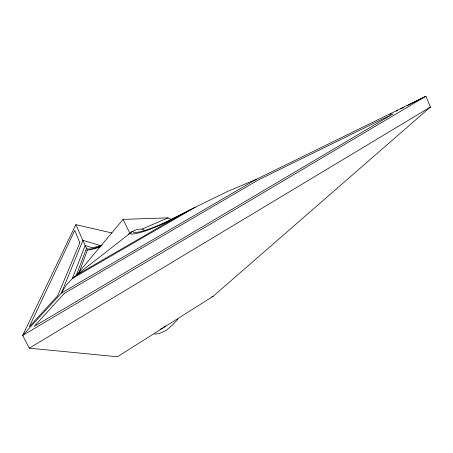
<?xml version="1.0" encoding="UTF-8"?>
<svg xmlns="http://www.w3.org/2000/svg" width="453" height="453" viewBox="0 0 453 453"><rect width="100%" height="100%" fill="white"/><g stroke="black" fill="none" stroke-linecap="round" stroke-linejoin="round"><path stroke-width="0.68" d="M79.218 272.162L87.327 250.209L86.755 250.016A39.417 6.127 -26 0 0 100.838 246.67M253.873 180.515L425.95 96.234L430.35 107.078L213.12 296.302L117.429 356.766L29.286 348.159L22.65 335.458L61.342 293.108L66.189 285.18L72.344 278.487L76.387 275.152L86.478 248.357L75.844 224.637L111.987 232.989M75.844 224.637L22.65 335.458L425.95 96.234L406.987 105.787M101.274 245.809L82.91 240.339L61.342 293.108L256.392 179.246L227.151 191.613L195.266 207.225L175.815 217.559L76.387 275.152L123.086 219.382L168.097 217.853L171.251 219.439M177.955 319.059C171.795 326.047 164.79 333.533 154.852 334.138M165.543 325.798L163.544 327.615L160.136 329.28M76.387 275.152L132.486 231.398L137.248 229.337L142.265 229.014L168.097 217.853M429.155 107.831L430.35 107.078L29.286 348.159M130.736 232.315L132.486 231.398L133.89 232.4A35.028 5.629 -25.5 0 0 166.347 221.772L195.266 207.225L72.344 278.487L85.153 245.481L91.529 247.514A33.856 5.266 -26 0 0 102.27 245.09M128.142 234.201L129.847 233.301L130.713 233.941A38.624 6.206 -25.5 0 0 175.815 217.559M389.925 114.383L391.188 113.743M396.245 111.195L397.508 110.56M400.667 108.969L403.827 107.378M211.772 296.675L213.12 296.302M142.265 229.014L144.977 230.787M123.086 219.382L129.847 233.301M100.855 246.206A37.333 5.804 -26 0 1 86.478 248.357M79.824 242.825L57.667 295.758L29.309 326.732L74.739 230.384L79.824 242.825M64.184 293.47L34.315 326.33L393.193 113.839L258.493 179.852L64.184 293.47"/></g></svg>
